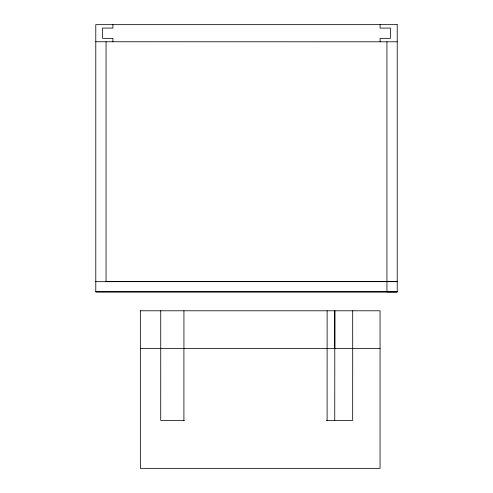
<?xml version="1.0" encoding="UTF-8"?>
<svg xmlns="http://www.w3.org/2000/svg" width="493" height="493" viewBox="0 0 493 493"><rect width="100%" height="100%" fill="white"/><g stroke="black" fill="none" stroke-linecap="round" stroke-linejoin="round"><path stroke-width="0.74" d="M95.784 41.757L397.216 41.8M106.063 281.571L397.216 281.571M95.784 281.676L397.216 281.676M95.784 291.825L397.216 291.825M397.216 291.85L386.937 291.85L386.937 41.8M140.351 348.465L380.054 348.465M184.462 420.393L160.718 420.393L160.736 310.787M326.304 420.393L352.68 420.393L352.698 310.787M380.091 24.65L380.091 28.076L390.364 28.076L390.364 38.349L380.091 38.349L380.091 41.776M334.815 348.465L334.815 310.787L334.747 420.393M327.13 310.787L327.105 420.393M183.932 310.787L183.932 348.465M183.914 348.465L183.914 420.393M112.909 24.65L112.909 28.076L102.636 28.076L102.636 38.349L112.909 38.349L112.909 41.776M106.063 41.757L106.063 281.676M140.351 310.787L140.351 468.35L380.054 468.35L380.054 310.787L140.351 310.787M397.216 24.65L95.784 24.65L95.784 291.948L397.216 291.948L397.216 24.65"/></g></svg>
